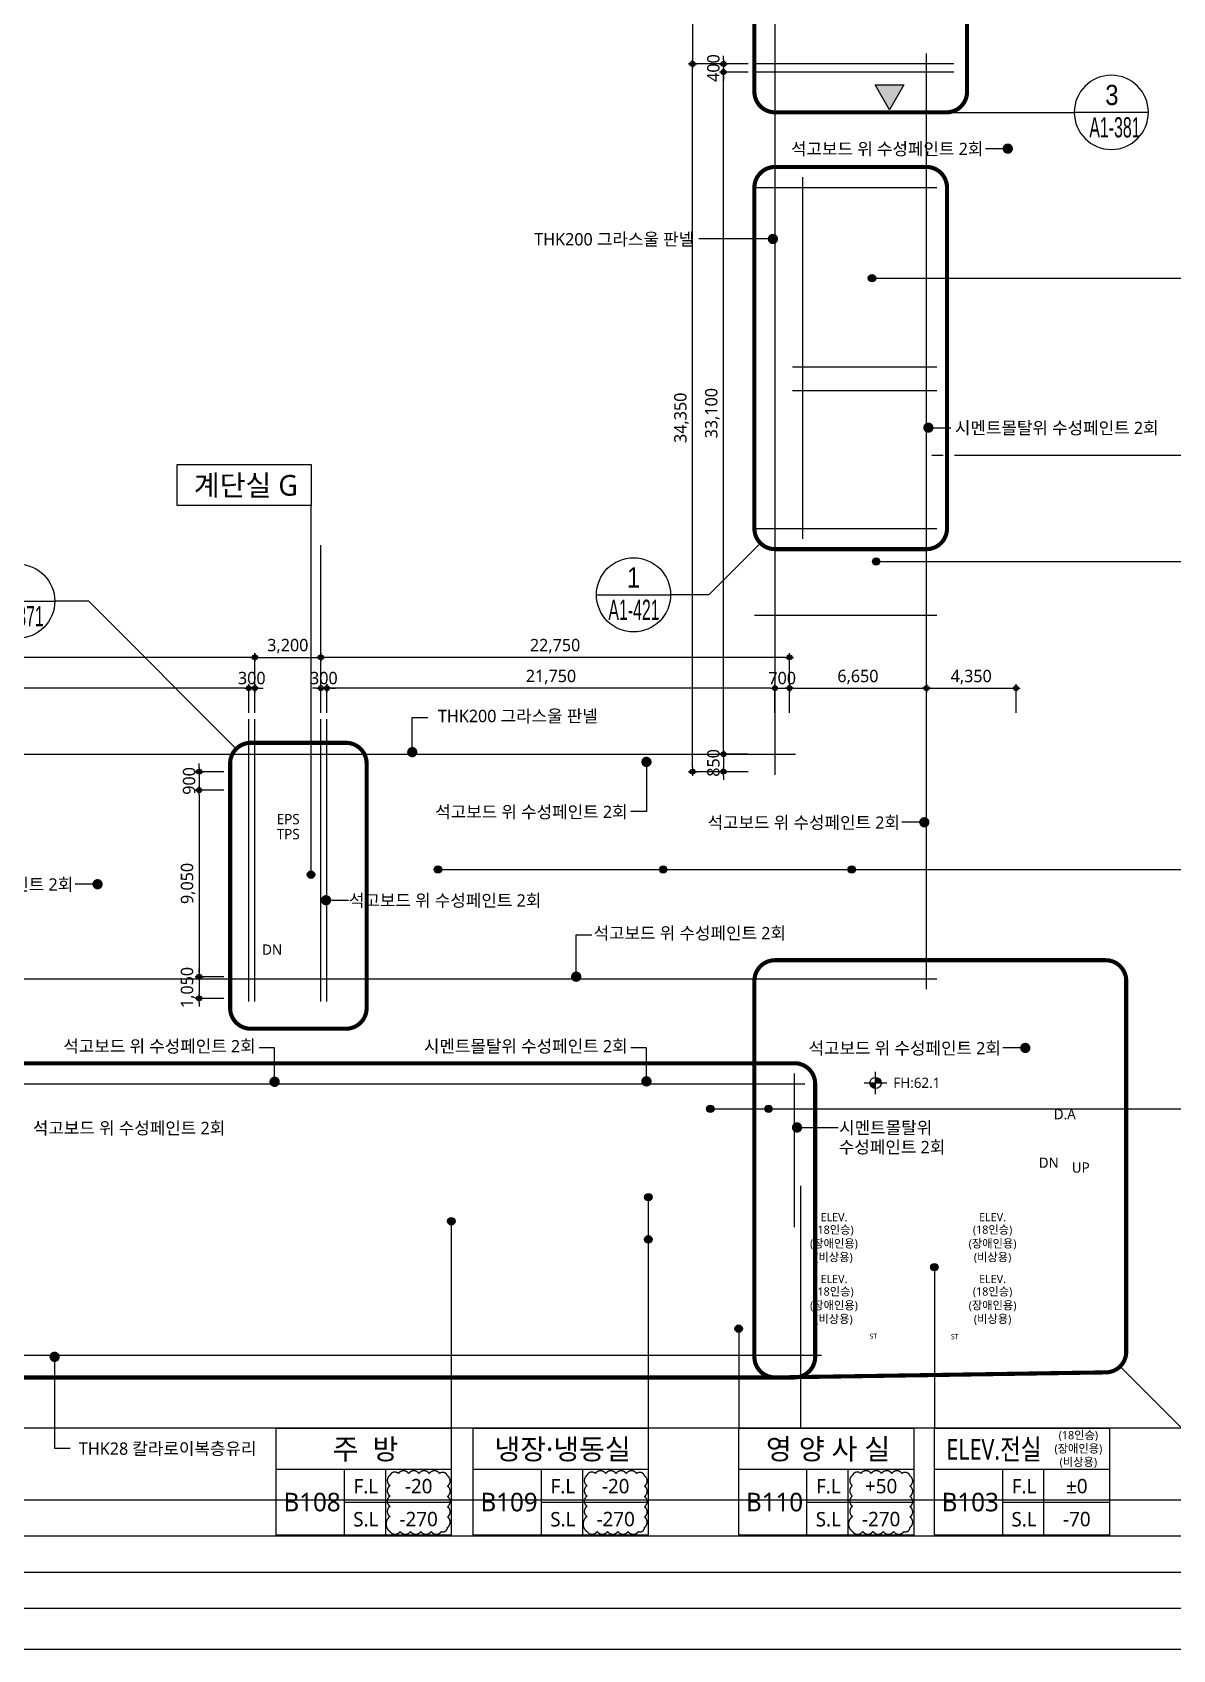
# Model space of a CAD drawing. Header units: millimetres. Extents: x 45782458 to 46215946, y 191740 to 1509539.
# Drawn here: x 46084020 to 46139377, y 1055740 to 1134234 of the extents above; entities that cross this region are included whole.
import ezdxf
from ezdxf.enums import TextEntityAlignment as Align

# ---------------------------------------------------------------- set-up
doc = ezdxf.new("R2010")
doc.units = ezdxf.units.MM
doc.header["$LTSCALE"] = 1000
doc.header["$MEASUREMENT"] = 0
doc.header["$PDSIZE"] = -10
for name, pattern in [('ACAD_ISO03W100', [30, 12, -18]), ('CEN', [62, 60, -1, 0, -1]), ('SYM$0$DASHDOT', [1, 0.5, -0.25, 0, -0.25])]:
    doc.linetypes.add(name, pattern=pattern)
doc.layers.get('0').update_dxf_attribs({"linetype": 'CONTINUOUS'})
doc.layers.get('Defpoints').update_dxf_attribs({"color": 171, "linetype": 'CONTINUOUS'})
for name, color, linetype in [('cen', 14, 'CONTINUOUS'), ('Center(AR)', 30, 'CEN'), ('DIM', 7, 'CONTINUOUS'), ('LED', 7, 'CONTINUOUS'), ('NDIM', 7, 'CONTINUOUS'), ('SASAC 도면명', 2, 'CONTINUOUS'), ('SYM', 7, 'CONTINUOUS'), ('SYMBOL', 7, 'CONTINUOUS'), ('TEXT(MIN)', 7, 'CONTINUOUS'), ('TEXT(노트)', 7, 'CONTINUOUS'), ('TEXT(실명)', 3, 'CONTINUOUS'), ('TEXT-기입', 6, 'CONTINUOUS'), ('TITLE', 7, 'CONTINUOUS'), ('구간정리', 6, 'CONTINUOUS'), ('구간정리-TEXT', 3, 'CONTINUOUS')]:
    doc.layers.add(name, color=color, linetype=linetype)
doc.layers.add('VE변경사항적용-20220616', color=10, linetype='CONTINUOUS', plot=False)
doc.styles.add('CGS', font='cgse', dxfattribs={"bigfont": 'cgs'})
doc.styles.add('SYM$0$ARIAL', font='arial.ttf')
doc.styles.add('SYM$0$돋움', font='', dxfattribs={"width": 0.9})
doc.styles.add('TE', font='malgun_0.ttf')
doc.styles.add('나눔바른고딕', font='NanumBarunGothic.ttf')
doc.styles.get('SYM$0$돋움').set_extended_font_data('Dotum')
doc.dimstyles.new('BA', dxfattribs={"dimscale": 500, "dimtxt": 3, "dimasz": 1, "dimexe": 1, "dimexo": 5, "dimgap": 0.9, "dimtad": 1, "dimdec": 0, "dimdsep": 46, "dimlunit": 6, "dimtxsty": 'TE', "dimblk": 'DDD', "dimcen": 2.5, "dimclrd": 256, "dimclre": 256, "dimclrt": 3, "dimazin": 2, "dimtfac": 1, "dimtdec": 0, "dimtix": 1, "dimtmove": 2, "dimatfit": 3, "dimldrblk": 'DDD', "dimfxl": 1, "dimtolj": 1, "dimtzin": 0, "dimarcsym": 2})
doc.dimstyles.new('NDIM 1200', dxfattribs={"dimscale": 500, "dimtxt": 3, "dimasz": 1, "dimexe": 2, "dimexo": 2, "dimgap": 1, "dimtad": 1, "dimdec": 0, "dimdsep": 46, "dimtxsty": 'CGS', "dimblk": 'DOT0', "dimcen": 1, "dimdle": 8, "dimclrd": 2, "dimclre": 2, "dimclrt": 2, "dimadec": 0, "dimazin": 0, "dimtfac": 1, "dimtdec": 0, "dimtix": 1, "dimtmove": 2, "dimatfit": 3, "dimldrblk": 'DOT0', "dimfxl": 1, "dimtolj": 1, "dimtzin": 0, "dimlwd": -1, "dimlwe": -1, "dimarcsym": 0})

# ---------------------------------------------------------------- blocks, each defined once
blk = doc.blocks.new('A$C04b5f2bb')
at = {"layer": 'SYM', "ltscale": 10000}
h = blk.add_hatch(color=256, dxfattribs=at)
h.dxf.hatch_style = 1
h.paths.add_polyline_path([(2000, 0), (0, 0), (1000, 1732)])
blk.add_lwpolyline([(2000, 0), (0, 0), (1000, 1732), (2000, 0)], dxfattribs=at)
blk = doc.blocks.new('A$C51E23882')
at = {"layer": 'TITLE'}
blk.add_lwpolyline([(8500, 0), (0, 0), (0, 5200), (8500, 5200)], close=True, dxfattribs=at)
for points in [[(8500, 3200), (0, 3200)], [(3300, 3200), (3300, 0)], [(5300, 3200), (5300, 0)], [(3300, 1600), (8500, 1600)]]:
    blk.add_lwpolyline(points, dxfattribs=at)
at = {"layer": 'TITLE', "style": '나눔바른고딕'}
for s, p in [('F.L', (4352, 2378)), ('S.L', (4352, 778))]:
    blk.add_text(s, height=700, dxfattribs=at).set_placement(p, align=Align.MIDDLE)
blk = doc.blocks.new('A$C31C7260E')
at = {"layer": 'TITLE'}
for points in [[(0, 0), (0, 4000), (13000, 4000), (13000, 0)], [(13000, 0), (0, 0)]]:
    blk.add_lwpolyline(points, dxfattribs=at)
blk = doc.blocks.new('level')
at = {"layer": 'SYMBOL'}
for p, q in [((-4320, 0), (4320, 0)), ((0, 4320), (0, -4320))]:
    blk.add_line(p, q, dxfattribs=at)
blk.add_circle((0, 0), 2160, dxfattribs=at)
for points in [[(-2160, 0), (0, 2160), (-2127, 381), (-376, 2126)], [(-2127, 381), (-376, 2126), (-2030, 748), (-738, 2029)], [(-2030, 748), (-738, 2029), (-1859, 1104), (-1089, 1863)], [(-1859, 1104), (-1089, 1863), (-1659, 1388), (-1386, 1658)], [(0, -2160), (2160, 0), (381, -2127), (2126, -376)], [(381, -2127), (2126, -376), (748, -2030), (2029, -738)], [(748, -2030), (2029, -738), (1104, -1859), (1863, -1089)], [(1104, -1859), (1863, -1089), (1388, -1659), (1658, -1386)]]:
    blk.add_solid(points, dxfattribs=at)
at = {"layer": 'SYMBOL', "linetype": 'Continuous'}
for points in [[(0, 2160), (-2160, 0), (0, 0)], [(2160, 0), (0, 0), (0, -2160)]]:
    blk.add_solid(points, dxfattribs=at)
blk = doc.blocks.new('DDD')
at = {"layer": 'DIM', "color": 0}
for p, q in [((-1, 0), (1, 0)), ((0, -1), (0, 1))]:
    blk.add_line(p, q, dxfattribs=at)
for radius in [0.6, 0.3]:
    blk.add_circle((0, 0), radius, dxfattribs=at)
blk = doc.blocks.new('*D657')
at = {"layer": 'Defpoints', "color": 0, "ltscale": 0.4, "transparency": 16777216}
for p in [(46043022, 1103901), (46043022, 1100901), (46094822, 1100901)]:
    blk.add_point(p, dxfattribs=at)
at = {"layer": 'NDIM', "lineweight": -2, "ltscale": 0.4, "transparency": 16777216}
for p, q in [((46043022, 1101201), (46043022, 1104101)), ((46094622, 1103901), (46043222, 1103901)), ((46094822, 1101201), (46094822, 1104101))]:
    blk.add_line(p, q, dxfattribs=at)
at = {"layer": 'NDIM', "lineweight": -2, "ltscale": 0.4, "transparency": 16777216, "xscale": 200, "yscale": 200, "zscale": 200, "rotation": 180}
blk.add_blockref('DDD', (46043022, 1103901), dxfattribs=at)
at = {"layer": 'NDIM', "lineweight": -2, "ltscale": 0.4, "transparency": 16777216, "xscale": 200, "yscale": 200, "zscale": 200}
blk.add_blockref('DDD', (46094822, 1103901), dxfattribs=at)
at = {"layer": 'NDIM', "color": 3, "ltscale": 0.4, "transparency": 16777216, "insert": (46068922, 1104443), "char_height": 600, "attachment_point": 5, "style": 'TE'}
blk.add_mtext('\\A1;51,800', dxfattribs=at)
blk = doc.blocks.new('*D658')
at = {"layer": 'Defpoints', "color": 0, "ltscale": 0.4, "transparency": 16777216}
for p in [(46043322, 1102401), (46043322, 1100901), (46094522, 1100901)]:
    blk.add_point(p, dxfattribs=at)
at = {"layer": 'NDIM', "lineweight": -2, "ltscale": 0.4, "transparency": 16777216}
for p, q in [((46043322, 1101201), (46043322, 1102601)), ((46094322, 1102401), (46043522, 1102401)), ((46094522, 1101201), (46094522, 1102601))]:
    blk.add_line(p, q, dxfattribs=at)
at = {"layer": 'NDIM', "lineweight": -2, "ltscale": 0.4, "transparency": 16777216, "xscale": 200, "yscale": 200, "zscale": 200, "rotation": 180}
blk.add_blockref('DDD', (46043322, 1102401), dxfattribs=at)
at = {"layer": 'NDIM', "lineweight": -2, "ltscale": 0.4, "transparency": 16777216, "xscale": 200, "yscale": 200, "zscale": 200}
blk.add_blockref('DDD', (46094522, 1102401), dxfattribs=at)
at = {"layer": 'NDIM', "color": 3, "ltscale": 0.4, "transparency": 16777216, "insert": (46068922, 1102943), "char_height": 600, "attachment_point": 5, "style": 'TE'}
blk.add_mtext('\\A1;51,200', dxfattribs=at)
blk = doc.blocks.new('*D662')
at = {"layer": 'Defpoints', "color": 0, "ltscale": 0.4, "transparency": 16777216}
for p in [(46094822, 1102401), (46094522, 1100901), (46094822, 1100901)]:
    blk.add_point(p, dxfattribs=at)
at = {"layer": 'NDIM', "lineweight": -2, "ltscale": 0.4, "transparency": 16777216}
for p, q in [((46094322, 1102401), (46094122, 1102401)), ((46094522, 1101201), (46094522, 1102601)), ((46094522, 1102401), (46094822, 1102401)), ((46094822, 1101201), (46094822, 1102601)), ((46095022, 1102401), (46095222, 1102401))]:
    blk.add_line(p, q, dxfattribs=at)
at = {"layer": 'NDIM', "lineweight": -2, "ltscale": 0.4, "transparency": 16777216, "xscale": 200, "yscale": 200, "zscale": 200}
blk.add_blockref('DDD', (46094522, 1102401), dxfattribs=at)
at = {"layer": 'NDIM', "lineweight": -2, "ltscale": 0.4, "transparency": 16777216, "xscale": 200, "yscale": 200, "zscale": 200, "rotation": 180}
blk.add_blockref('DDD', (46094822, 1102401), dxfattribs=at)
at = {"layer": 'NDIM', "color": 3, "ltscale": 0.4, "transparency": 16777216, "insert": (46094672, 1102891), "char_height": 600, "attachment_point": 5, "style": 'TE'}
blk.add_mtext('\\A1;300', dxfattribs=at)
blk = doc.blocks.new('*D663')
at = {"layer": 'Defpoints', "color": 0, "ltscale": 0.4, "transparency": 16777216}
for p in [(46098022, 1103901), (46094822, 1100901), (46098022, 1100901)]:
    blk.add_point(p, dxfattribs=at)
at = {"layer": 'NDIM', "lineweight": -2, "ltscale": 0.4, "transparency": 16777216}
for p, q in [((46094822, 1101201), (46094822, 1104101)), ((46095022, 1103901), (46097822, 1103901)), ((46098022, 1101201), (46098022, 1104101))]:
    blk.add_line(p, q, dxfattribs=at)
at = {"layer": 'NDIM', "lineweight": -2, "ltscale": 0.4, "transparency": 16777216, "xscale": 200, "yscale": 200, "zscale": 200, "rotation": 180}
blk.add_blockref('DDD', (46094822, 1103901), dxfattribs=at)
at = {"layer": 'NDIM', "lineweight": -2, "ltscale": 0.4, "transparency": 16777216, "xscale": 200, "yscale": 200, "zscale": 200}
blk.add_blockref('DDD', (46098022, 1103901), dxfattribs=at)
at = {"layer": 'NDIM', "color": 3, "ltscale": 0.4, "transparency": 16777216, "insert": (46096422, 1104442), "char_height": 600, "attachment_point": 5, "style": 'TE'}
blk.add_mtext('\\A1;3,200', dxfattribs=at)
blk = doc.blocks.new('*D664')
at = {"layer": 'Defpoints', "color": 0, "ltscale": 0.4, "transparency": 16777216}
for p in [(46098322, 1102401), (46098022, 1100901), (46098322, 1100901)]:
    blk.add_point(p, dxfattribs=at)
at = {"layer": 'NDIM', "lineweight": -2, "ltscale": 0.4, "transparency": 16777216}
for p, q in [((46097822, 1102401), (46097622, 1102401)), ((46098022, 1101201), (46098022, 1102601)), ((46098022, 1102401), (46098322, 1102401)), ((46098322, 1101201), (46098322, 1102601)), ((46098522, 1102401), (46098722, 1102401))]:
    blk.add_line(p, q, dxfattribs=at)
at = {"layer": 'NDIM', "lineweight": -2, "ltscale": 0.4, "transparency": 16777216, "xscale": 200, "yscale": 200, "zscale": 200}
blk.add_blockref('DDD', (46098022, 1102401), dxfattribs=at)
at = {"layer": 'NDIM', "lineweight": -2, "ltscale": 0.4, "transparency": 16777216, "xscale": 200, "yscale": 200, "zscale": 200, "rotation": 180}
blk.add_blockref('DDD', (46098322, 1102401), dxfattribs=at)
at = {"layer": 'NDIM', "color": 3, "ltscale": 0.4, "transparency": 16777216, "insert": (46098172, 1102891), "char_height": 600, "attachment_point": 5, "style": 'TE'}
blk.add_mtext('\\A1;300', dxfattribs=at)
blk = doc.blocks.new('*D665')
at = {"layer": 'Defpoints', "color": 0, "ltscale": 0.4, "transparency": 16777216}
for p in [(46098022, 1103901), (46098022, 1100901), (46120772, 1100901)]:
    blk.add_point(p, dxfattribs=at)
at = {"layer": 'NDIM', "lineweight": -2, "ltscale": 0.4, "transparency": 16777216}
for p, q in [((46098022, 1101201), (46098022, 1104101)), ((46120572, 1103901), (46098222, 1103901)), ((46120772, 1101201), (46120772, 1104101))]:
    blk.add_line(p, q, dxfattribs=at)
at = {"layer": 'NDIM', "lineweight": -2, "ltscale": 0.4, "transparency": 16777216, "xscale": 200, "yscale": 200, "zscale": 200, "rotation": 180}
blk.add_blockref('DDD', (46098022, 1103901), dxfattribs=at)
at = {"layer": 'NDIM', "lineweight": -2, "ltscale": 0.4, "transparency": 16777216, "xscale": 200, "yscale": 200, "zscale": 200}
blk.add_blockref('DDD', (46120772, 1103901), dxfattribs=at)
at = {"layer": 'NDIM', "color": 3, "ltscale": 0.4, "transparency": 16777216, "insert": (46109397, 1104442), "char_height": 600, "attachment_point": 5, "style": 'TE'}
blk.add_mtext('\\A1;22,750', dxfattribs=at)
blk = doc.blocks.new('*D666')
at = {"layer": 'Defpoints', "color": 0, "ltscale": 0.4, "transparency": 16777216}
for p in [(46098322, 1102401), (46098322, 1100901), (46120072, 1100901)]:
    blk.add_point(p, dxfattribs=at)
at = {"layer": 'NDIM', "lineweight": -2, "ltscale": 0.4, "transparency": 16777216}
for p, q in [((46098322, 1101201), (46098322, 1102601)), ((46119872, 1102401), (46098522, 1102401)), ((46120072, 1101201), (46120072, 1102601))]:
    blk.add_line(p, q, dxfattribs=at)
at = {"layer": 'NDIM', "lineweight": -2, "ltscale": 0.4, "transparency": 16777216, "xscale": 200, "yscale": 200, "zscale": 200, "rotation": 180}
blk.add_blockref('DDD', (46098322, 1102401), dxfattribs=at)
at = {"layer": 'NDIM', "lineweight": -2, "ltscale": 0.4, "transparency": 16777216, "xscale": 200, "yscale": 200, "zscale": 200}
blk.add_blockref('DDD', (46120072, 1102401), dxfattribs=at)
at = {"layer": 'NDIM', "color": 3, "ltscale": 0.4, "transparency": 16777216, "insert": (46109197, 1102943), "char_height": 600, "attachment_point": 5, "style": 'TE'}
blk.add_mtext('\\A1;21,750', dxfattribs=at)
blk = doc.blocks.new('*D667')
at = {"layer": 'Defpoints', "color": 0, "ltscale": 0.4, "transparency": 16777216}
for p in [(46120772, 1102401), (46120072, 1100901), (46120772, 1100901)]:
    blk.add_point(p, dxfattribs=at)
at = {"layer": 'NDIM', "lineweight": -2, "ltscale": 0.4, "transparency": 16777216}
for p, q in [((46119872, 1102401), (46119672, 1102401)), ((46120072, 1101201), (46120072, 1102601)), ((46120072, 1102401), (46120772, 1102401)), ((46120772, 1101201), (46120772, 1102601)), ((46120972, 1102401), (46121172, 1102401))]:
    blk.add_line(p, q, dxfattribs=at)
at = {"layer": 'NDIM', "lineweight": -2, "ltscale": 0.4, "transparency": 16777216, "xscale": 200, "yscale": 200, "zscale": 200}
blk.add_blockref('DDD', (46120072, 1102401), dxfattribs=at)
at = {"layer": 'NDIM', "lineweight": -2, "ltscale": 0.4, "transparency": 16777216, "xscale": 200, "yscale": 200, "zscale": 200, "rotation": 180}
blk.add_blockref('DDD', (46120772, 1102401), dxfattribs=at)
at = {"layer": 'NDIM', "color": 3, "ltscale": 0.4, "transparency": 16777216, "insert": (46120422, 1102891), "char_height": 600, "attachment_point": 5, "style": 'TE'}
blk.add_mtext('\\A1;700', dxfattribs=at)
blk = doc.blocks.new('*D669')
at = {"layer": 'Defpoints', "color": 0, "ltscale": 0.4, "transparency": 16777216}
for p in [(46119072, 1139301), (46116072, 1132701), (46119072, 1132701)]:
    blk.add_point(p, dxfattribs=at)
at = {"layer": 'NDIM', "lineweight": -2, "ltscale": 0.4, "transparency": 16777216}
for p, q in [((46118772, 1139301), (46115872, 1139301)), ((46116072, 1139101), (46116072, 1132901)), ((46118772, 1132701), (46115872, 1132701))]:
    blk.add_line(p, q, dxfattribs=at)
at = {"layer": 'NDIM', "lineweight": -2, "ltscale": 0.4, "transparency": 16777216, "xscale": 200, "yscale": 200, "zscale": 200}
for p, rotation in [((46116072, 1139301), 90), ((46116072, 1132701), 270)]:
    blk.add_blockref('DDD', p, dxfattribs=dict(at, rotation=rotation))
at = {"layer": 'NDIM', "color": 3, "ltscale": 0.4, "transparency": 16777216, "insert": (46115532, 1136001), "char_height": 600, "attachment_point": 5, "rotation": 90, "style": 'TE'}
blk.add_mtext('\\A1;6,600', dxfattribs=at)
blk = doc.blocks.new('*D670')
at = {"layer": 'Defpoints', "color": 0, "ltscale": 0.4, "transparency": 16777216}
for p in [(46119072, 1132701), (46117572, 1132301), (46119072, 1132301)]:
    blk.add_point(p, dxfattribs=at)
at = {"layer": 'NDIM', "lineweight": -2, "ltscale": 0.4, "transparency": 16777216}
for p, q in [((46118772, 1132701), (46117372, 1132701)), ((46117572, 1132901), (46117572, 1133101)), ((46117572, 1132701), (46117572, 1132301)), ((46118772, 1132301), (46117372, 1132301)), ((46117572, 1132101), (46117572, 1131901))]:
    blk.add_line(p, q, dxfattribs=at)
at = {"layer": 'NDIM', "lineweight": -2, "ltscale": 0.4, "transparency": 16777216, "xscale": 200, "yscale": 200, "zscale": 200}
for p, rotation in [((46117572, 1132701), 270), ((46117572, 1132301), 90)]:
    blk.add_blockref('DDD', p, dxfattribs=dict(at, rotation=rotation))
at = {"layer": 'NDIM', "color": 3, "ltscale": 0.4, "transparency": 16777216, "insert": (46117082, 1132501), "char_height": 600, "attachment_point": 5, "rotation": 90, "style": 'TE'}
blk.add_mtext('\\A1;400', dxfattribs=at)
blk = doc.blocks.new('*D671')
at = {"layer": 'Defpoints', "color": 0, "ltscale": 0.4, "transparency": 16777216}
for p in [(46116072, 1132701), (46119072, 1132701), (46119072, 1098351)]:
    blk.add_point(p, dxfattribs=at)
at = {"layer": 'NDIM', "lineweight": -2, "ltscale": 0.4, "transparency": 16777216}
for p, q in [((46118772, 1132701), (46115872, 1132701)), ((46116072, 1098551), (46116072, 1132501)), ((46118772, 1098351), (46115872, 1098351))]:
    blk.add_line(p, q, dxfattribs=at)
at = {"layer": 'NDIM', "lineweight": -2, "ltscale": 0.4, "transparency": 16777216, "xscale": 200, "yscale": 200, "zscale": 200}
for p, rotation in [((46116072, 1132701), 90), ((46116072, 1098351), 270)]:
    blk.add_blockref('DDD', p, dxfattribs=dict(at, rotation=rotation))
at = {"layer": 'NDIM', "color": 3, "ltscale": 0.4, "transparency": 16777216, "insert": (46115532, 1115526), "char_height": 600, "attachment_point": 5, "rotation": 90, "style": 'TE'}
blk.add_mtext('\\A1;34,350', dxfattribs=at)
blk = doc.blocks.new('*D672')
at = {"layer": 'Defpoints', "color": 0, "ltscale": 0.4, "transparency": 16777216}
for p in [(46117572, 1132301), (46119072, 1132301), (46119072, 1099201)]:
    blk.add_point(p, dxfattribs=at)
at = {"layer": 'NDIM', "lineweight": -2, "ltscale": 0.4, "transparency": 16777216}
for p, q in [((46118772, 1132301), (46117372, 1132301)), ((46117572, 1099401), (46117572, 1132101)), ((46118772, 1099201), (46117372, 1099201))]:
    blk.add_line(p, q, dxfattribs=at)
at = {"layer": 'NDIM', "lineweight": -2, "ltscale": 0.4, "transparency": 16777216, "xscale": 200, "yscale": 200, "zscale": 200}
for p, rotation in [((46117572, 1132301), 90), ((46117572, 1099201), 270)]:
    blk.add_blockref('DDD', p, dxfattribs=dict(at, rotation=rotation))
at = {"layer": 'NDIM', "color": 3, "ltscale": 0.4, "transparency": 16777216, "insert": (46117030, 1115751), "char_height": 600, "attachment_point": 5, "rotation": 90, "style": 'TE'}
blk.add_mtext('\\A1;33,100', dxfattribs=at)
blk = doc.blocks.new('*D673')
at = {"layer": 'Defpoints', "color": 0, "ltscale": 0.4, "transparency": 16777216}
for p in [(46119072, 1099201), (46117572, 1098351), (46119072, 1098351)]:
    blk.add_point(p, dxfattribs=at)
at = {"layer": 'NDIM', "lineweight": -2, "ltscale": 0.4, "transparency": 16777216}
for p, q in [((46118772, 1099201), (46117372, 1099201)), ((46117572, 1099401), (46117572, 1099601)), ((46117572, 1099201), (46117572, 1098351)), ((46118772, 1098351), (46117372, 1098351)), ((46117572, 1098151), (46117572, 1097951))]:
    blk.add_line(p, q, dxfattribs=at)
at = {"layer": 'NDIM', "lineweight": -2, "ltscale": 0.4, "transparency": 16777216, "xscale": 200, "yscale": 200, "zscale": 200}
for p, rotation in [((46117572, 1099201), 270), ((46117572, 1098351), 90)]:
    blk.add_blockref('DDD', p, dxfattribs=dict(at, rotation=rotation))
at = {"layer": 'NDIM', "color": 3, "ltscale": 0.4, "transparency": 16777216, "insert": (46117082, 1098776), "char_height": 600, "attachment_point": 5, "rotation": 90, "style": 'TE'}
blk.add_mtext('\\A1;850', dxfattribs=at)
blk = doc.blocks.new('*D682')
at = {"layer": 'Defpoints', "color": 0, "ltscale": 0.4, "transparency": 16777216}
for p in [(46127422, 1102401), (46120772, 1100901), (46127422, 1100901)]:
    blk.add_point(p, dxfattribs=at)
at = {"layer": 'NDIM', "lineweight": -2, "ltscale": 0.4, "transparency": 16777216}
for p, q in [((46120772, 1101201), (46120772, 1102601)), ((46120972, 1102401), (46127222, 1102401)), ((46127422, 1101201), (46127422, 1102601))]:
    blk.add_line(p, q, dxfattribs=at)
at = {"layer": 'NDIM', "lineweight": -2, "ltscale": 0.4, "transparency": 16777216, "xscale": 200, "yscale": 200, "zscale": 200, "rotation": 180}
blk.add_blockref('DDD', (46120772, 1102401), dxfattribs=at)
at = {"layer": 'NDIM', "lineweight": -2, "ltscale": 0.4, "transparency": 16777216, "xscale": 200, "yscale": 200, "zscale": 200}
blk.add_blockref('DDD', (46127422, 1102401), dxfattribs=at)
at = {"layer": 'NDIM', "color": 3, "ltscale": 0.4, "transparency": 16777216, "insert": (46124097, 1102942), "char_height": 600, "attachment_point": 5, "style": 'TE'}
blk.add_mtext('\\A1;6,650', dxfattribs=at)
blk = doc.blocks.new('*D683')
at = {"layer": 'Defpoints', "color": 0, "ltscale": 0.4, "transparency": 16777216}
for p in [(46131772, 1102401), (46127422, 1100901), (46131772, 1100901)]:
    blk.add_point(p, dxfattribs=at)
at = {"layer": 'NDIM', "lineweight": -2, "ltscale": 0.4, "transparency": 16777216}
for p, q in [((46127422, 1101201), (46127422, 1102601)), ((46127622, 1102401), (46131572, 1102401)), ((46131772, 1101201), (46131772, 1102601))]:
    blk.add_line(p, q, dxfattribs=at)
at = {"layer": 'NDIM', "lineweight": -2, "ltscale": 0.4, "transparency": 16777216, "xscale": 200, "yscale": 200, "zscale": 200, "rotation": 180}
blk.add_blockref('DDD', (46127422, 1102401), dxfattribs=at)
at = {"layer": 'NDIM', "lineweight": -2, "ltscale": 0.4, "transparency": 16777216, "xscale": 200, "yscale": 200, "zscale": 200}
blk.add_blockref('DDD', (46131772, 1102401), dxfattribs=at)
at = {"layer": 'NDIM', "color": 3, "ltscale": 0.4, "transparency": 16777216, "insert": (46129597, 1102942), "char_height": 600, "attachment_point": 5, "style": 'TE'}
blk.add_mtext('\\A1;4,350', dxfattribs=at)
blk = doc.blocks.new('DOT0')
blk.add_line((-3, 0), (3, 0))
at = {"color": 6}
blk.add_circle((0, 0), 0.75, dxfattribs=at)
blk = doc.blocks.new('*D1062')
at = {"layer": 'Defpoints', "color": 0, "ltscale": 0.4, "transparency": 16777216}
for p in [(46093622, 1088401), (46092122, 1087351), (46093622, 1087351)]:
    blk.add_point(p, dxfattribs=at)
at = {"layer": 'NDIM', "lineweight": -2, "ltscale": 0.4, "transparency": 16777216}
for p, q in [((46092122, 1088601), (46092122, 1088801)), ((46093322, 1088401), (46091922, 1088401)), ((46092122, 1088401), (46092122, 1087351)), ((46093322, 1087351), (46091922, 1087351)), ((46092122, 1087151), (46092122, 1086951))]:
    blk.add_line(p, q, dxfattribs=at)
at = {"layer": 'NDIM', "lineweight": -2, "ltscale": 0.4, "transparency": 16777216, "xscale": 200, "yscale": 200, "zscale": 200}
for p, rotation in [((46092122, 1088401), 270), ((46092122, 1087351), 90)]:
    blk.add_blockref('DDD', p, dxfattribs=dict(at, rotation=rotation))
at = {"layer": 'NDIM', "color": 3, "ltscale": 0.4, "transparency": 16777216, "insert": (46091580, 1087876), "char_height": 600, "attachment_point": 5, "rotation": 90, "style": 'TE'}
blk.add_mtext('\\A1;1,050', dxfattribs=at)
blk = doc.blocks.new('*D1063')
at = {"layer": 'Defpoints', "color": 0, "ltscale": 0.4, "transparency": 16777216}
for p in [(46093622, 1097451), (46092122, 1088401), (46093622, 1088401)]:
    blk.add_point(p, dxfattribs=at)
at = {"layer": 'NDIM', "lineweight": -2, "ltscale": 0.4, "transparency": 16777216}
for p, q in [((46093322, 1097451), (46091922, 1097451)), ((46092122, 1097251), (46092122, 1088601)), ((46093322, 1088401), (46091922, 1088401))]:
    blk.add_line(p, q, dxfattribs=at)
at = {"layer": 'NDIM', "lineweight": -2, "ltscale": 0.4, "transparency": 16777216, "xscale": 200, "yscale": 200, "zscale": 200}
for p, rotation in [((46092122, 1097451), 90), ((46092122, 1088401), 270)]:
    blk.add_blockref('DDD', p, dxfattribs=dict(at, rotation=rotation))
at = {"layer": 'NDIM', "color": 3, "ltscale": 0.4, "transparency": 16777216, "insert": (46091582, 1092926), "char_height": 600, "attachment_point": 5, "rotation": 90, "style": 'TE'}
blk.add_mtext('\\A1;9,050', dxfattribs=at)
blk = doc.blocks.new('*D1064')
at = {"layer": 'Defpoints', "color": 0, "ltscale": 0.4, "transparency": 16777216}
for p in [(46093622, 1098351), (46092122, 1097451), (46093622, 1097451)]:
    blk.add_point(p, dxfattribs=at)
at = {"layer": 'NDIM', "lineweight": -2, "ltscale": 0.4, "transparency": 16777216}
for p, q in [((46093322, 1098351), (46091922, 1098351)), ((46092122, 1098551), (46092122, 1098751)), ((46092122, 1098351), (46092122, 1097451)), ((46093322, 1097451), (46091922, 1097451)), ((46092122, 1097251), (46092122, 1097051))]:
    blk.add_line(p, q, dxfattribs=at)
at = {"layer": 'NDIM', "lineweight": -2, "ltscale": 0.4, "transparency": 16777216, "xscale": 200, "yscale": 200, "zscale": 200}
for p, rotation in [((46092122, 1098351), 270), ((46092122, 1097451), 90)]:
    blk.add_blockref('DDD', p, dxfattribs=dict(at, rotation=rotation))
at = {"layer": 'NDIM', "color": 3, "ltscale": 0.4, "transparency": 16777216, "insert": (46091632, 1097901), "char_height": 600, "attachment_point": 5, "rotation": 90, "style": 'TE'}
blk.add_mtext('\\A1;900', dxfattribs=at)
blk = doc.blocks.new('SYM$0$det-tar-wi')
at = {"layer": '구간정리', "ltscale": 0.2}
blk.add_line((0, 0), (11, 0), dxfattribs=at)
blk.add_circle((5.5, 0), 5.5, dxfattribs=at)
at = {"layer": '구간정리-TEXT', "color": 3, "style": 'SYM$0$ARIAL'}
blk.add_attdef('2', text='', height=3, dxfattribs=at).set_placement((5.5, 2.58), align=Align.MIDDLE_CENTER)
at = {"layer": '구간정리-TEXT', "color": 3, "style": 'SYM$0$ARIAL', "width": 0.6}
blk.add_attdef('A1.00', text='', height=3, dxfattribs=at).set_placement((5.57, -2.22), align=Align.MIDDLE_CENTER)

msp = doc.modelspace()

# ---------------------------------------------------------------- hatches: boundary and pattern name
at = {"layer": 'LED'}
h = msp.add_hatch(color=256, dxfattribs=at)
h.dxf.hatch_style = 1
edge = h.paths.add_edge_path()
edge.add_arc((46124782.8, 1122306.6), 180, 180, 540, ccw=False)
h = msp.add_hatch(color=256, dxfattribs=at)
h.dxf.hatch_style = 1
edge = h.paths.add_edge_path()
edge.add_arc((46124980.2, 1108551.3), 180, 180, 540, ccw=False)
h = msp.add_hatch(color=256, dxfattribs=at)
h.dxf.hatch_style = 1
edge = h.paths.add_edge_path()
edge.add_arc((46097547.5, 1093351.3), 180, -180, 180)
h = msp.add_hatch(color=256, dxfattribs=at)
h.dxf.hatch_style = 1
edge = h.paths.add_edge_path()
edge.add_arc((46103709.8, 1093601.3), 180, 180, 540, ccw=False)
h = msp.add_hatch(color=256, dxfattribs=at)
h.dxf.hatch_style = 1
edge = h.paths.add_edge_path()
edge.add_arc((46114645.9, 1093601.3), 180, 180, 540, ccw=False)
h = msp.add_hatch(color=256, dxfattribs=at)
h.dxf.hatch_style = 1
edge = h.paths.add_edge_path()
edge.add_arc((46123793.3, 1093601.3), 180, 180, 540, ccw=False)
h = msp.add_hatch(color=256, dxfattribs=at)
h.dxf.hatch_style = 1
edge = h.paths.add_edge_path()
edge.add_arc((46116934.8, 1081988.8), 180, 180, 540, ccw=False)
h = msp.add_hatch(color=256, dxfattribs=at)
h.dxf.hatch_style = 1
edge = h.paths.add_edge_path()
edge.add_arc((46119759.8, 1081988.8), 180, 180, 540, ccw=False)
h = msp.add_hatch(color=256, dxfattribs=at)
h.dxf.hatch_style = 1
edge = h.paths.add_edge_path()
edge.add_arc((46113922.3, 1077701.3), 180, 180, 540, ccw=False)
h = msp.add_hatch(color=256, dxfattribs=at)
h.dxf.hatch_style = 1
edge = h.paths.add_edge_path()
edge.add_arc((46104358, 1076530.7), 180, 180, 540, ccw=False)
h = msp.add_hatch(color=256, dxfattribs=at)
h.dxf.hatch_style = 1
edge = h.paths.add_edge_path()
edge.add_arc((46113922.3, 1075651.3), 180, 180, 540, ccw=False)
h = msp.add_hatch(color=256, dxfattribs=at)
h.dxf.hatch_style = 1
edge = h.paths.add_edge_path()
edge.add_arc((46127809.3, 1074301.3), 180, 180, 540, ccw=False)
h = msp.add_hatch(color=256, dxfattribs=at)
h.dxf.hatch_style = 1
edge = h.paths.add_edge_path()
edge.add_arc((46118309.3, 1071319.7), 180, 180, 540, ccw=False)

# ---------------------------------------------------------------- linework, layer by layer
at = {"ltscale": 10000}
for points in [[(46124782.8, 1122306.6), (46143042.2, 1122306.6)], [(46097547.5, 1093351.3), (46097547.5, 1111265.5)], [(46124980.2, 1108551.3), (46143042.2, 1108551.3)], [(46103709.8, 1093601.3), (46143042.2, 1093601.3)], [(46116934.8, 1081988.8), (46143042.2, 1081988.8)], [(46113922.3, 1077701.3), (46113922.3, 1062772.8)], [(46104358, 1076530.7), (46104358, 1066490.2)], [(46127809.3, 1074301.3), (46127809.3, 1066490.2)], [(46118309.3, 1071319.7), (46118309.3, 1066490.2)]]:
    msp.add_lwpolyline(points, dxfattribs=at)
at = {"layer": 'cen', "ltscale": 10000}
for p, q in [((46128747.3, 1132701.3), (46119072.3, 1132701.3)), ((46094822.3, 1087201.3), (46094822.3, 1100901.3)), ((46098022.3, 1087201.3), (46098022.3, 1100901.3))]:
    msp.add_line(p, q, dxfattribs=at)
at = {"layer": 'Center(AR)'}
for p, q in [((46120072.3, 1098201.3), (46120072.3, 1177101.3)), ((46127422.3, 1087801.3), (46127422.3, 1133201.3)), ((46128747.3, 1132301.3), (46119072.3, 1132301.3)), ((46121422.3, 1109651.3), (46121422.3, 1127201.3)), ((46119072.3, 1126701.3), (46127922.3, 1126701.3)), ((46120922.3, 1118001.3), (46127922.3, 1118001.3)), ((46120922.3, 1116851.3), (46127922.3, 1116851.3)), ((46119072.3, 1110151.3), (46127922.3, 1110151.3)), ((46119072.3, 1105951.3), (46127922.3, 1105951.3)), ((46094522.3, 1087201.3), (46094522.3, 1100901.3)), ((46098322.3, 1087201.3), (46098322.3, 1100901.3)), ((46018772.4, 1099201.3), (46121072.3, 1099201.3)), ((46075822.3, 1088301.3), (46127922.3, 1088301.3)), ((46121022.3, 1076251.3), (46121022.3, 1083701.3)), ((46018772.4, 1083201.3), (46121522.3, 1083201.3)), ((46121322.3, 1066490.2), (46121322.3, 1078251.3)), ((46018772.4, 1070026.3), (46122322.3, 1070026.3))]:
    msp.add_line(p, q, dxfattribs=at)
at = {"layer": 'Defpoints'}
for points in [[(46182972.3, 1055740.2), (46006272.3, 1055740.2), (46006272.3, 1193440.2), (46182972.3, 1193440.2)], [(46180972.3, 1057740.2), (46010022.3, 1057740.2), (46010022.3, 1191440.2), (46180972.3, 1191440.2)], [(46179222.3, 1059490.2), (46011772.3, 1059490.2), (46011772.3, 1189690.2), (46179222.3, 1189690.2)], [(46177472.3, 1061240.2), (46013522.3, 1061240.2), (46013522.3, 1187940.2), (46177472.3, 1187940.2)], [(46175722.3, 1062990.2), (46015272.3, 1062990.2), (46015272.3, 1186190.2), (46175722.3, 1186190.2)], [(46172222.3, 1066490.2), (46018772.3, 1066490.2), (46018772.3, 1182690.2), (46172222.3, 1182690.2)], [(46143042.2, 1066490.2), (46018772.3, 1066490.2), (46018772.3, 1182690.2), (46143042.2, 1182690.2)]]:
    msp.add_lwpolyline(points, close=True, dxfattribs=at)
at = {"layer": 'LED', "ltscale": 10000}
for p, q in [((46102463.9, 1100981.8), (46103217.9, 1100981.8)), ((46113832, 1096414.5), (46113077.9, 1096414.5)), ((46110422.3, 1090432.2), (46111176.4, 1090432.2)), ((46095778.8, 1084943.5), (46095024.7, 1084943.5)), ((46113832, 1084943.5), (46113077.9, 1084943.5)), ((46085100.5, 1065514.7), (46085854.6, 1065514.7))]:
    msp.add_line(p, q, dxfattribs=at)
at = {"layer": 'LED'}
for centre in [(46124782.8, 1122306.6), (46124980.2, 1108551.3), (46097547.5, 1093351.3), (46103709.8, 1093601.3), (46114645.9, 1093601.3), (46123793.3, 1093601.3), (46116934.8, 1081988.8), (46119759.8, 1081988.8), (46113922.3, 1077701.3), (46104358, 1076530.7), (46113922.3, 1075651.3), (46127809.3, 1074301.3), (46118309.3, 1071319.7)]:
    msp.add_circle(centre, 180, dxfattribs=at)
at = {"layer": 'SASAC 도면명', "ltscale": 10000}
msp.add_line((46098022.3, 1103901.3), (46098022.3, 1109351.3), dxfattribs=at)
at = {"layer": 'SYM'}
for p, q in [((46128237.3, 1113694.1), (46127687.3, 1113694.1)), ((46141942.2, 1113694.1), (46128787.3, 1113694.1))]:
    msp.add_line(p, q, dxfattribs=at)
at = {"layer": 'VE변경사항적용-20220616', "linetype": 'ACAD_ISO03W100'}
for points in [[(46101378.5, 1061474.2, 0.5205671), (46101878.5, 1061474.2, 0.5205671), (46102378.5, 1061474.2, 0.5205671), (46102878.5, 1061474.2, 0.5205671), (46103378.5, 1061474.2, 0.5205671), (46103878.5, 1061474.2, 0.5205671), (46104176.4, 1061676.2, 0.5205671), (46104176.4, 1062176.2, 0.5205671), (46104176.4, 1062676.2, 0.5205671), (46104176.4, 1063176.2, 0.5205671), (46104176.4, 1063676.2, 0.5205671), (46104176.4, 1064176.2, 0.5205671), (46103789.1, 1064288.9, 0.5205671), (46103289.1, 1064288.9, 0.5205671), (46102789.1, 1064288.9, 0.5205671), (46102289.1, 1064288.9, 0.5205671), (46101789.1, 1064288.9, 0.5205671), (46101378.5, 1064199.5, 0.5205671), (46101378.5, 1063699.5, 0.5205671), (46101378.5, 1063199.5, 0.5205671), (46101378.5, 1062699.5, 0.5205671), (46101378.5, 1062199.5, 0.5205671)], [(46110942.8, 1061474.2, 0.5205671), (46111442.8, 1061474.2, 0.5205671), (46111942.8, 1061474.2, 0.5205671), (46112442.8, 1061474.2, 0.5205671), (46112942.8, 1061474.2, 0.5205671), (46113442.8, 1061474.2, 0.5205671), (46113740.7, 1061676.2, 0.5205671), (46113740.7, 1062176.2, 0.5205671), (46113740.7, 1062676.2, 0.5205671), (46113740.7, 1063176.2, 0.5205671), (46113740.7, 1063676.2, 0.5205671), (46113740.7, 1064176.2, 0.5205671), (46113353.4, 1064288.9, 0.5205671), (46112853.4, 1064288.9, 0.5205671), (46112353.4, 1064288.9, 0.5205671), (46111853.4, 1064288.9, 0.5205671), (46111353.4, 1064288.9, 0.5205671), (46110942.8, 1064199.5, 0.5205671), (46110942.8, 1063699.5, 0.5205671), (46110942.8, 1063199.5, 0.5205671), (46110942.8, 1062699.5, 0.5205671), (46110942.8, 1062199.5, 0.5205671)], [(46123829.7, 1061474.2, 0.5205671), (46124329.7, 1061474.2, 0.5205671), (46124829.7, 1061474.2, 0.5205671), (46125329.7, 1061474.2, 0.5205671), (46125829.7, 1061474.2, 0.5205671), (46126329.7, 1061474.2, 0.5205671), (46126627.7, 1061676.2, 0.5205671), (46126627.7, 1062176.2, 0.5205671), (46126627.7, 1062676.2, 0.5205671), (46126627.7, 1063176.2, 0.5205671), (46126627.7, 1063676.2, 0.5205671), (46126627.7, 1064176.2, 0.5205671), (46126240.3, 1064288.9, 0.5205671), (46125740.3, 1064288.9, 0.5205671), (46125240.3, 1064288.9, 0.5205671), (46124740.3, 1064288.9, 0.5205671), (46124240.3, 1064288.9, 0.5205671), (46123829.7, 1064199.5, 0.5205671), (46123829.7, 1063699.5, 0.5205671), (46123829.7, 1063199.5, 0.5205671), (46123829.7, 1062699.5, 0.5205671), (46123829.7, 1062199.5, 0.5205671)]]:
    msp.add_lwpolyline(points, format="xyb", close=True, dxfattribs=at)
at = {"layer": '구간정리', "linetype": 'SYM$0$DASHDOT', "ltscale": 2, "const_width": 200}
for points in [[(46120072.3, 1140701.3), (46128397.3, 1140701.3, -0.4142136), (46129397.3, 1139701.3), (46129397.3, 1131351.3, -0.4142136), (46128397.3, 1130351.3), (46120072.3, 1130351.3, -0.4142136), (46119072.3, 1131351.3), (46119072.3, 1139701.3, -0.4142136)], [(46127422.3, 1109151.3), (46120072.3, 1109151.3, -0.4142136), (46119072.3, 1110151.3), (46119072.3, 1126701.3, -0.4142136), (46120072.3, 1127701.3), (46127422.3, 1127701.3, -0.4142136), (46128422.3, 1126701.3), (46128422.3, 1110151.3, -0.4142136)], [(46099247.3, 1085876.3), (46094622.3, 1085876.3, -0.4142136), (46093622.3, 1086876.3), (46093622.3, 1098751.3, -0.4142136), (46094622.3, 1099751.3), (46099247.3, 1099751.3, -0.4142136), (46100247.3, 1098751.3), (46100247.3, 1086876.3, -0.4142136)], [(46136122.3, 1089201.3), (46120072.3, 1089201.3, 0.4142136), (46119072.3, 1088201.3), (46119072.3, 1069951.3, 0.4179554), (46120085.1, 1068951.4), (46136135.1, 1069197.4, 0.4104816), (46137122.3, 1070197.3), (46137122.3, 1088201.3, 0.4142136)], [(46121022.3, 1084201.3), (46076122.3, 1084201.3, 0.4142136), (46075122.3, 1083201.3), (46075122.3, 1069951.4, 0.4142136), (46076122.3, 1068951.4), (46121022.3, 1068951.4, 0.4142136), (46122022.3, 1069951.4), (46122022.3, 1083201.3, 0.4142136)]]:
    msp.add_lwpolyline(points, format="xyb", close=True, dxfattribs=at)
at = {"layer": '구간정리', "ltscale": 0.2}
for points in [[(46128397.3, 1130351.3), (46134599.5, 1130351.3)], [(46119365.2, 1109444.2), (46116854.3, 1106933.3), (46115004.8, 1106933.3)], [(46093922.3, 1099465.5), (46086761.5, 1106626.3), (46085109.4, 1106626.3)], [(46136822.3, 1069483.1), (46141565.3, 1064740.2), (46142572.2, 1064740.2)]]:
    msp.add_lwpolyline(points, dxfattribs=at)

# ---------------------------------------------------------------- block references
at = {"ltscale": 10000, "xscale": 0.7, "yscale": 0.7, "zscale": 0.7, "rotation": 299.9999999999591}
msp.add_blockref('A$C04b5f2bb', (46124930, 1131680.8), dxfattribs=at)
at = {"xscale": 0.5, "yscale": 0.5, "zscale": 0.5}
msp.add_blockref('A$C31C7260E', (46091047.5, 1111265.5), dxfattribs=at)
for p in [(46095858, 1061290.2), (46105422.3, 1061290.2), (46118309.3, 1061290.2), (46127809.3, 1061290.2)]:
    msp.add_blockref('A$C51E23882', p)
at = {"layer": 'SYMBOL', "xscale": 0.1271479646031798, "yscale": 0.1271479646031798, "zscale": 0.1271479646031798, "rotation": 90}
msp.add_blockref('level', (46124957, 1083242.3), dxfattribs=at)
at = {"layer": '구간정리'}
ref = msp.add_blockref('SYM$0$det-tar-wi', (46138199.5, 1130351.3), dxfattribs=dict(at, xscale=-327.2727272727273, yscale=327.2727272727273, zscale=327.2727272727273))
ref.add_attrib('A1.00', 'A1-381', dxfattribs={"layer": '구간정리-TEXT', "color": 3, "height": 981.82, "style": 'SYM$0$돋움', "width": 0.6}).set_placement((46136574.2, 1129623.7), align=Align.MIDDLE_CENTER)
ref.add_attrib('2', '3', dxfattribs={"layer": '구간정리-TEXT', "color": 3, "height": 981.8, "style": 'SYM$0$돋움', "width": 0.9}).set_placement((46136427.1, 1131196.8), align=Align.MIDDLE_CENTER)
ref = msp.add_blockref('SYM$0$det-tar-wi', (46081509.4, 1106626.3), dxfattribs=dict(at, xscale=327.2727272727273, yscale=327.2727272727273, zscale=327.2727272727273))
ref.add_attrib('A1.00', 'A1-371', dxfattribs={"layer": '구간정리-TEXT', "color": 3, "height": 981.82, "style": 'SYM$0$돋움', "width": 0.6}).set_placement((46083331.4, 1105898.7), align=Align.MIDDLE_CENTER)
ref.add_attrib('2', '2', dxfattribs={"layer": '구간정리-TEXT', "color": 3, "height": 981.8, "style": 'SYM$0$돋움', "width": 0.9}).set_placement((46083309.4, 1107471.8), align=Align.MIDDLE_CENTER)
ref = msp.add_blockref('SYM$0$det-tar-wi', (46111404.8, 1106933.3), dxfattribs=dict(at, xscale=327.2727272727273, yscale=327.2727272727273, zscale=327.2727272727273))
ref.add_attrib('A1.00', 'A1-421', dxfattribs={"layer": '구간정리-TEXT', "color": 3, "height": 981.82, "style": 'SYM$0$돋움', "width": 0.6}).set_placement((46113226.8, 1106205.7), align=Align.MIDDLE_CENTER)
ref.add_attrib('2', '1', dxfattribs={"layer": '구간정리-TEXT', "color": 3, "height": 981.8, "style": 'SYM$0$돋움', "width": 0.9}).set_placement((46113204.8, 1107778.8), align=Align.MIDDLE_CENTER)

# ---------------------------------------------------------------- texts
at = {"layer": 'SYMBOL', "style": '나눔바른고딕'}
msp.add_text('FH:62.1', height=499.39, dxfattribs=at).set_placement((46125815.3, 1083001.3))
at = {"layer": 'TEXT(MIN)', "style": '나눔바른고딕'}
for s, p in [('석고보드 위 수성페인트 2회', (46130188.6, 1128576)), ('THK200 그라스울 판넬', (46116147.3, 1124192.8)), ('시멘트몰탈위 수성페인트 2회', (46138693.5, 1115035.1)), ('THK200 그라스울 판넬', (46111473.5, 1101054.1)), ('석고보드 위 수성페인트 2회', (46112915.4, 1096398.7)), ('석고보드 위 수성페인트 2회', (46126138.6, 1095882.3)), ('석고보드 위 수성페인트 2회', (46086003.6, 1092876.6)), ('석고보드 위 수성페인트 2회', (46108727, 1092101.6)), ('석고보드 위 수성페인트 2회', (46120603.5, 1090515.3)), ('석고보드 위 수성페인트 2회', (46094862.2, 1085026.6)), ('시멘트몰탈위 수성페인트 2회', (46112915.4, 1085026.6)), ('석고보드 위 수성페인트 2회', (46131038.6, 1084931.2)), ('석고보드 위 수성페인트 2회', (46093381.9, 1081054.8)), ('시멘트몰탈위', (46127703.6, 1081071.2)), ('수성페인트 2회', (46128338, 1080130.2)), ('THK28 칼라로이복층유리', (46094899.5, 1065497.3))]:
    msp.add_text(s, height=600, dxfattribs=at).set_placement(p, align=Align.MIDDLE_RIGHT)
for s, height, p in [('EPS', 500, (46096440.4, 1096048.7)), ('TPS', 500, (46096440.4, 1095323.2)), ('DN', 500, (46095663.2, 1089715.6)), ('D.A', 500, (46134139.9, 1081728)), ('DN', 500, (46133363.2, 1079374.9)), ('UP', 500, (46134913.2, 1079139.9)), ('ST', 250, (46124846.2, 1070953.3)), ('ST', 250, (46128799.1, 1070928.3))]:
    msp.add_text(s, height=height, dxfattribs=at).set_placement(p, align=Align.MIDDLE_CENTER)
for s, p in [('(18인승)', (46134800, 1065949.4)), ('(장애인용)', (46134800, 1065299.4)), ('(비상용)', (46134800, 1064649.4))]:
    msp.add_text(s, height=400, dxfattribs=at).set_placement(p, align=Align.CENTER)
at = {"layer": 'TEXT(노트)', "style": '나눔바른고딕'}
for s, p in [('(18인승)', (46122934.7, 1076110.1)), ('ELEV.', (46122934.7, 1076724.5)), ('(18인승)', (46130634.7, 1076110.1)), ('ELEV.', (46130634.7, 1076724.5)), ('(장애인용)', (46122934.7, 1075438.1)), ('(장애인용)', (46130634.7, 1075438.1)), ('(비상용)', (46122934.7, 1074777.1)), ('(비상용)', (46130634.7, 1074777.1)), ('ELEV.', (46122934.7, 1073724.5)), ('ELEV.', (46130634.7, 1073724.5)), ('(18인승)', (46122934.7, 1073110.1)), ('(18인승)', (46130634.7, 1073110.1)), ('(장애인용)', (46122934.7, 1072438.1)), ('(장애인용)', (46130634.7, 1072438.1)), ('(비상용)', (46122934.7, 1071777.1)), ('(비상용)', (46130634.7, 1071777.1))]:
    msp.add_text(s, height=400, dxfattribs=at).set_placement(p, align=Align.MIDDLE)
at = {"layer": 'TEXT(실명)', "style": '나눔바른고딕'}
for s, p in [('계단실 G', (46094385.3, 1112259.7)), ('주  방', (46100195.8, 1065484.3)), ('냉장·냉동실', (46109760, 1065484.3)), ('영 양 사 실', (46122647, 1065484.3))]:
    msp.add_text(s, height=1000, dxfattribs=at).set_placement(p, align=Align.MIDDLE)
at = {"layer": 'TEXT(실명)', "style": '나눔바른고딕', "width": 0.8}
msp.add_text('ELEV.전실', height=1000, dxfattribs=at).set_placement((46130699, 1065484.3), align=Align.MIDDLE)
at = {"layer": 'TEXT-기입', "style": '나눔바른고딕'}
for s, height, p in [('-20', 700, (46102774.2, 1063678)), ('-20', 700, (46112338.4, 1063678)), ('+50', 700, (46125225.4, 1063678)), ('±0', 700, (46134725.4, 1063678)), ('B108', 900, (46097599.3, 1062903.5)), ('B109', 900, (46107163.6, 1062903.5)), ('B110', 900, (46120050.5, 1062903.5)), ('B103', 900, (46129550.5, 1062903.5)), ('-270', 700, (46102774.2, 1062078)), ('-270', 700, (46112338.4, 1062078)), ('-270', 700, (46125225.4, 1062078)), ('-70', 700, (46134725.4, 1062078))]:
    msp.add_text(s, height=height, dxfattribs=at).set_placement(p, align=Align.MIDDLE)

# ---------------------------------------------------------------- dimensions: what is measured, and where the dimension line sits
at = {"layer": 'NDIM', "ltscale": 0.4}
for base, p1, p2, angle, picture, middle in [((46116072.3, 1132701.3), (46119072.3, 1139301.3), (46119072.3, 1132701.3), 270, '*D669', (46115532, 1136001.3)), ((46116072.3, 1132701.3), (46119072.3, 1098351.3), (46119072.3, 1132701.3), 90, '*D671', (46115532, 1115526.3)), ((46117572.3, 1132301.3), (46119072.3, 1132701.3), (46119072.3, 1132301.3), 270, '*D670', (46117082.3, 1132501.3)), ((46117572.3, 1132301.3), (46119072.3, 1099201.3), (46119072.3, 1132301.3), 90, '*D672', (46117030.4, 1115751.3)), ((46043022.3, 1103901.3), (46094822.3, 1100901.3), (46043022.3, 1100901.3), 180, '*D657', (46068922.3, 1104443.3)), ((46098022.3, 1103901.3), (46120772.3, 1100901.3), (46098022.3, 1100901.3), 180, '*D665', (46109397.3, 1104441.7)), ((46043322.3, 1102401.3), (46094522.3, 1100901.3), (46043322.3, 1100901.3), 180, '*D658', (46068922.3, 1102943.3)), ((46098322.3, 1102401.3), (46120072.3, 1100901.3), (46098322.3, 1100901.3), 180, '*D666', (46109197.3, 1102943.3)), ((46117572.3, 1098351.3), (46119072.3, 1099201.3), (46119072.3, 1098351.3), 270, '*D673', (46117082.3, 1098776.3)), ((46092122.3, 1097451.3), (46093622.3, 1098351.3), (46093622.3, 1097451.3), 270, '*D1064', (46091632.3, 1097901.3)), ((46092122.3, 1088401.3), (46093622.3, 1097451.3), (46093622.3, 1088401.3), 270, '*D1063', (46091582, 1092926.3)), ((46092122.3, 1087351.3), (46093622.3, 1088401.3), (46093622.3, 1087351.3), 270, '*D1062', (46091580.4, 1087876.3))]:
    dim = msp.add_linear_dim(base=base, p1=p1, p2=p2, angle=angle, dimstyle='BA', override={"dimscale": 200, "dimexo": 1.5}, dxfattribs=at)
    dim.commit()
    dim.dimension.update_dxf_attribs({"geometry": picture, "text_midpoint": middle})
for base, p1, p2, picture, middle in [((46098022.3, 1103901.3), (46094822.3, 1100901.3), (46098022.3, 1100901.3), '*D663', (46096422.3, 1104441.7)), ((46094822.3, 1102401.3), (46094522.3, 1100901.3), (46094822.3, 1100901.3), '*D662', (46094672.3, 1102891.3)), ((46098322.3, 1102401.3), (46098022.3, 1100901.3), (46098322.3, 1100901.3), '*D664', (46098172.3, 1102891.3)), ((46120772.3, 1102401.3), (46120072.3, 1100901.3), (46120772.3, 1100901.3), '*D667', (46120422.3, 1102891.3)), ((46127422.3, 1102401.3), (46120772.3, 1100901.3), (46127422.3, 1100901.3), '*D682', (46124097.3, 1102941.7)), ((46131772.3, 1102401.3), (46127422.3, 1100901.3), (46131772.3, 1100901.3), '*D683', (46129597.3, 1102941.7))]:
    dim = msp.add_linear_dim(base=base, p1=p1, p2=p2, dimstyle='BA', override={"dimscale": 200, "dimexo": 1.5}, dxfattribs=at)
    dim.commit()
    dim.dimension.update_dxf_attribs({"geometry": picture, "text_midpoint": middle})

# ---------------------------------------------------------------- leaders
at = {"layer": 'LED', "ltscale": 10000}
for points in [[(46131372.3, 1128588.3), (46130286.6, 1128588.3)], [(46119972.3, 1124205), (46116369.9, 1124205)], [(46127517.3, 1115047.4), (46128603, 1115047.4)], [(46102463.9, 1099301.3), (46102463.9, 1100981.8)], [(46113832, 1098826.3), (46113832, 1096414.5)], [(46127322.3, 1095894.6), (46126236.6, 1095894.6)], [(46087187.3, 1092888.8), (46086101.6, 1092888.8)], [(46098278.7, 1092113.8), (46099364.4, 1092113.8)], [(46110422.3, 1088401.3), (46110422.3, 1090432.2)], [(46095778.8, 1083301.3), (46095778.8, 1084943.5)], [(46113832, 1083321.3), (46113832, 1084943.5)], [(46132222.3, 1084943.5), (46131136.6, 1084943.5)], [(46121142.3, 1081083.5), (46123139, 1081083.5)], [(46085100.5, 1069951.3), (46085100.5, 1065514.7)]]:
    msp.add_leader(points, dimstyle='NDIM 1200', override={"dimasz": 1, "dimtad": 0, "dimclrd": 256, "dimldrblk": 'Dot'}, dxfattribs=at)

doc.saveas('drawing.dxf')
